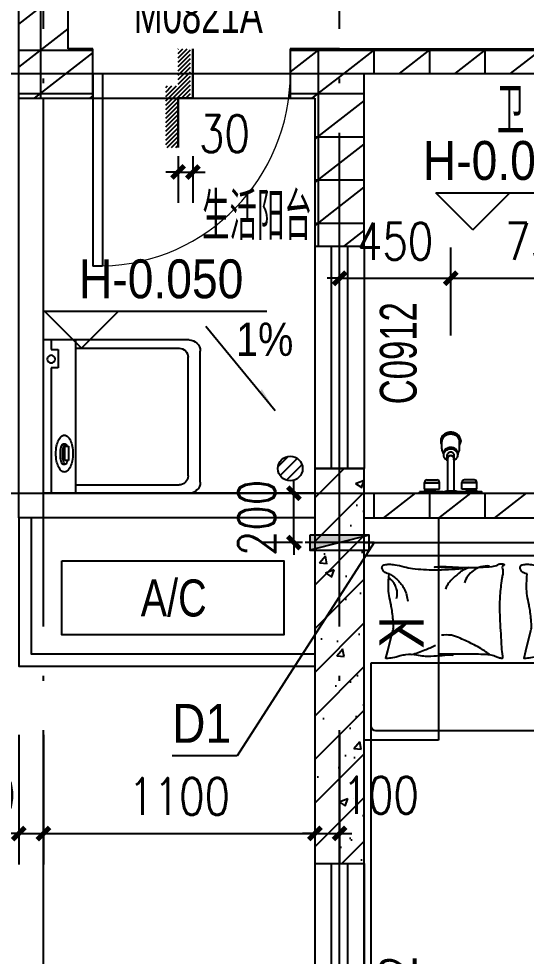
# Model space of a CAD drawing. Extents: x 718358 to 1668613, y -348838 to -159582.
# Drawn here: x 770735 to 772791, y -334069 to -330272 of the extents above; entities that cross this region are included whole.
import ezdxf

# ---------------------------------------------------------------- set-up
doc = ezdxf.new("R2010")
doc.units = 0
doc.header["$LTSCALE"] = 1000
doc.linetypes.add('DOTE', pattern=[2.42, 2, -0.2, 0.02, -0.2])
for name, color, linetype in [('建-厨卫用具', 66, 'Continuous'), ('建-墙体', 2, 'Continuous'), ('建-家具', 251, 'Continuous'), ('建-尺寸', 73, 'Continuous'), ('建-影线', 8, 'Continuous'), ('建-房间名', 7, 'Continuous'), ('建-柱子', 6, 'Continuous'), ('建-标高', 3, 'Continuous'), ('建-空调及空调洞', 70, 'Continuous'), ('建-符号', 3, 'Continuous'), ('建-轴网', 14, 'DOTE'), ('建-门窗', 4, 'Continuous'), ('建-门窗-编号', 7, 'Continuous'), ('建-阳台', 5, 'Continuous'), ('高差符号', 7, 'Continuous')]:
    doc.layers.add(name, color=color, linetype=linetype)
doc.styles.add('_TCH_DIM', font='gt单线西文.shx', dxfattribs={"width": 0.8, "bigfont": 'gt单线中文.shx'})
doc.styles.add('_TCH_WINDOW', font='gt单线西文.shx', dxfattribs={"height": 3.5, "bigfont": 'gt单线中文.shx'})
doc.styles.add('DIM_FONT', font='SIMPLEX.shx', dxfattribs={"width": 0.8, "bigfont": 'GBCBIG.shx'})
doc.dimstyles.new('DIMN50', dxfattribs={"dimscale": 0.5, "dimtxt": 300, "dimasz": 100, "dimexe": 250, "dimexo": 300, "dimgap": 150, "dimtad": 1, "dimdec": 0, "dimzin": 0, "dimdsep": 46, "dimtxsty": 'DIM_FONT', "dimblk": 'ARCHTICK', "dimcen": 0.09, "dimdle": 1, "dimclrt": 7, "dimazin": 2, "dimtfac": 1, "dimtdec": 0, "dimtix": 1, "dimtmove": 2, "dimatfit": 3, "dimldrblk": 'ARCHTICK', "dimfxl": 1, "dimtolj": 1, "dimtzin": 0, "dimarcsym": 0})
pattern_1 = [(0, (0, 0), (0, 175), []), (37.875, (200, 0), (-84.807639, 109.038328), []), (90, (200, 0), (-225, 1e-14), [])]

# ---------------------------------------------------------------- blocks, each defined once
blk = doc.blocks.new('c')
for p, q in [((6778, -68184.5), (7978, -68184.5)), ((6778, -70184.5), (6778, -68184.5)), ((7978, -68184.5), (7978, -70184.5)), ((7978, -68184.5), (8428, -68184.5)), ((8428, -68184.5), (8428, -68634.5)), ((8206.2, -68294.3), (8130.1, -68222.7)), ((8227.3, -68299.4), (8193.2, -68214.7)), ((6778, -68236.9), (7978, -68236.9)), ((8243.4, -68309.8), (8244, -68227.5)), ((8262.2, -68344.5), (8291.9, -68259.4)), ((8190.7, -68295.5), (8065.9, -68263)), ((8165.7, -68308.7), (8025, -68337.7)), ((8146.2, -68334.8), (8035, -68440.6)), ((8253.7, -68386.4), (8328.2, -68312.6)), ((8143.2, -68358.9), (8106.1, -68516.2)), ((8156.2, -68391.8), (8214.9, -68530.8)), ((8223.1, -68410.8), (8338.4, -68401.3)), ((8191.3, -68413.1), (8297.7, -68483.6)), ((8428, -68634.5), (7978, -68634.5)), ((6803.8, -68673), (6803.8, -70172.3)), ((7481.5, -68673), (6803.8, -68673)), ((7481.5, -68673), (7949.6, -69100.4)), ((6823.8, -68945.6), (7543.3, -68945.6)), ((7949.6, -70172.3), (7949.6, -69100.4)), ((7978, -70184.5), (6778, -70184.5)), ((6803.8, -70172.3), (7949.6, -70172.3))]:
    blk.add_line(p, q)
for points in [[(6879, -68311.3, -0.263368), (6851.1, -68292.5, -0.494818), (6860.2, -68273.8, -0.049225), (6877.9, -68272, -0.036831), (6901.5, -68273.8, -0.031893), (6939.5, -68281.9, 0.035782), (6973.4, -68288.9, 0.032941), (7063.1, -68294.8, 0.026564), (7174.3, -68288.9, 0.006025), (7061.8, -68283.5, -0.033397), (7082, -68281.3, -0.03204), (7119.1, -68282, 0.018442), (7183.4, -68285, 0.010837), (7248.2, -68284.3, 0.014624), (7296.1, -68281.3, 0.111249), (7318.7, -68274, -0.153708), (7335.6, -68270, -0.076444), (7343, -68271.7, -0.215512), (7344.9, -68273.8, -0.585858), (7342.3, -68276.8, 0.363489), (7337.4, -68279.4, 0.191716), (7337.4, -68290.9, -0.129675), (7339.3, -68307.6, -0.01735), (7336.3, -68324.4, 0.019326), (7333.7, -68339.5, 0.018818), (7327.1, -68407.8, 0.021828), (7326.2, -68467.1, 0.006204), (7327.5, -68500.9, 0.001963), (7333.7, -68607.8, 0.028341), (7338, -68643.9, -0.117014), (7337.4, -68652.8, -0.36606), (7336, -68653.8, -0.03973), (7322.4, -68651, -0.048309), (7308.7, -68645.5, 0.062981), (7298, -68641.6, 0.04058), (7274.6, -68638.2, 0.014345), (7207.9, -68636, 0.005484), (7082.4, -68636.7, 0.012755), (7136.3, -68639.7, 0.008762), (7093.7, -68642.4, -0.008153), (7048, -68645.3, -0.06251), (6990.9, -68640.9, 0.078669), (6945.3, -68638.9, 0.047825), (6922.9, -68643.6, -0.034494), (6892.1, -68651, -0.023571), (6866.8, -68654, -0.510228), (6865.9, -68652.8), (6873.4, -68622.8), (6894, -68540.3, 0.073041), (6896, -68520.7, 0.023305), (6890.3, -68459.6, 0.018299), (6886.2, -68436.7, -0.01097), (6878.9, -68398.7, -0.042281), (6875.9, -68364.4, -0.027201), (6878.9, -68311)], [(7202.9, -68285.1, 0.027842), (7179.1, -68295.7, 0.048685), (7166.5, -68303.8, 0.023666), (7138.6, -68328.2, 0.031223), (7119.6, -68348.8, 0.046801), (7114.5, -68356.5, 0.023191), (7106.5, -68373.2)], [(7284.9, -68279.4, 0.088153), (7250.3, -68283, 0.088153), (7219.1, -68298.2, 0.077547), (7197.5, -68319.8, 0.077547), (7183.4, -68347)], [(7438.2, -68311.3, -0.263368), (7410.3, -68292.5, -0.494818), (7419.5, -68273.8, -0.049225), (7437.1, -68272, -0.036831), (7460.8, -68273.8, -0.031893), (7498.8, -68281.9, 0.035782), (7532.7, -68288.9, 0.032941), (7622.3, -68294.8, 0.026564), (7733.6, -68288.9, 0.006025), (7621.1, -68283.5, -0.033397), (7641.3, -68281.3, -0.03204), (7678.4, -68282, 0.018442), (7742.7, -68285, 0.010837), (7807.4, -68284.3, 0.014624), (7855.4, -68281.3, 0.111249), (7877.9, -68274, -0.153708), (7894.8, -68270, -0.076444), (7902.2, -68271.7, -0.215512), (7904.2, -68273.8, -0.585858), (7901.5, -68276.8, 0.363489), (7896.7, -68279.4, 0.191716), (7896.6, -68290.9, -0.129675), (7898.5, -68307.6, -0.01735), (7895.5, -68324.4, 0.019326), (7892.9, -68339.5, 0.018818), (7886.3, -68407.8, 0.021828), (7885.4, -68467.1, 0.006204), (7886.8, -68500.9, 0.001963), (7892.9, -68607.8, 0.028341), (7897.2, -68643.9, -0.117014), (7896.7, -68652.8, -0.36606), (7895.2, -68653.8, -0.03973), (7881.6, -68651, -0.048309), (7867.9, -68645.5, 0.062981), (7857.2, -68641.6, 0.04058), (7833.8, -68638.2, 0.014345), (7767.1, -68636, 0.005484), (7641.7, -68636.7, 0.012755), (7695.5, -68639.7, 0.008762), (7653, -68642.4, -0.008153), (7607.2, -68645.3, -0.06251), (7550.1, -68640.9, 0.078669), (7504.5, -68638.9, 0.047825), (7482.2, -68643.6, -0.034494), (7451.4, -68651, -0.023571), (7426.1, -68654, -0.510228), (7425.1, -68652.8), (7432.6, -68622.8), (7453.3, -68540.3, 0.073041), (7455.2, -68520.7, 0.023305), (7449.5, -68459.6, 0.018299), (7445.4, -68436.7, -0.01097), (7438.1, -68398.7, -0.042281), (7435.2, -68364.4, -0.027201), (7438.1, -68311)], [(7762.1, -68285.1, 0.027842), (7738.3, -68295.7, 0.048685), (7725.8, -68303.8, 0.023666), (7697.9, -68328.2, 0.031223), (7678.8, -68348.8, 0.046801), (7673.7, -68356.5, 0.023191), (7665.7, -68373.2)], [(7844.1, -68279.4, 0.088153), (7809.6, -68283, 0.088153), (7778.4, -68298.2, 0.077547), (7756.7, -68319.8, 0.077547), (7742.7, -68347)], [(6877.3, -68327.3, -0.05369), (6891.6, -68340.3, -0.070312), (6899.7, -68352.6, -0.015448), (6903.4, -68361.1, -0.013244), (6907.2, -68371.4, -0.082127), (6910.2, -68389.4, -0.064164), (6907.2, -68412.6)], [(6878.8, -68311.3, -0.077379), (6913.6, -68336.6, -0.077379), (6939.1, -68371.4, -0.047525), (6949, -68396, -0.047525), (6954.1, -68422)], [(7288.6, -68639.7, 0.016108), (7249.7, -68613.5, 0.024599), (7222.9, -68598.4, 0.009477), (7173.8, -68575.1, 0.015937), (7144, -68562.8, 0.072521), (7127.7, -68559.2, 0.033339), (7091.4, -68559)], [(6969.4, -68638.2, 0.009729), (6996.7, -68629.2, 0.009729), (7023.6, -68619.1, 0.007971), (7045.3, -68610, 0.007971), (7066.8, -68600.3)], [(7528.6, -68638.2, 0.009729), (7555.9, -68629.2, 0.009729), (7582.8, -68619.1, 0.007971), (7604.6, -68610, 0.007971), (7626, -68600.3)], [(7481.5, -68673, -0.085272), (7544.8, -68783.2, -0.124044), (7554, -68870.7), (7540.4, -68966.1), (7542.1, -69096.2)], [(7542.1, -69096.2, 0.007867), (7659.7, -69078.5, 0.016641), (7606.5, -69060.4, 0.006616), (7671.5, -69046, -0.023828), (7689.7, -69042.7, -0.080713), (7708.3, -69043.2, -0.009591), (7860.9, -69075.1, -0.013133), (7894.4, -69083.7, -0.007859), (7949.6, -69100.4)]]:
    blk.add_lwpolyline(points, format="xyb")
for centre, radius in [((8180.7, -68374.5), 160), ((8203, -68354.2), 60)]:
    blk.add_circle(centre, radius)
blk.add_arc((6823.8, -68925.6), 20, 179.9999, 269.9999)
blk = doc.blocks.new('空调壁挂机')
at = {"layer": '建-空调及空调洞'}
blk.add_lwpolyline([(900, 300), (900, 0), (0, 0), (0, 300)], close=True, dxfattribs=at)
at = {"layer": '建-空调及空调洞', "style": '_TCH_DIM', "text_generation_flag": 4, "width": 0.8}
blk.add_text('K', height=180, dxfattribs=at).set_placement((398.6, 240.5))
blk = doc.blocks.new('wash04')
at = {"layer": '建-厨卫用具'}
for p, q in [((-5.5, 113.5), (-5.5, 28.3)), ((0, 115.5), (-4.6, 114.6)), ((0, 115.5), (0, 33)), ((-49.2, 86.4), (-49.2, 51.2)), ((-15.1, 96.2), (-39.3, 96.2)), ((-15.1, 96.2), (-15.1, 41.3)), ((-12.1, 93.5), (-15.1, 93.5)), ((-11.7, 94.4), (-7.5, 97.9)), ((-194.5, 36.9), (-190.5, 36.9)), ((-15.1, 41.3), (-39.3, 41.3)), ((-12.1, 60.5), (-15.1, 60.5)), ((-11.7, 59.6), (-7.5, 56.1)), ((-163, 33), (-190, 33)), ((-146.8, 26.4), (-140.8, 26.4)), ((-128.1, 12.7), (-140.8, 12.7)), ((-128.1, 11.3), (-8.8, 11.3)), ((-4.4, 33), (-8.8, 14.3)), ((-8.8, -14.3), (-8.8, 14.3)), ((-4.4, 33), (0, 33)), ((-4.4, -33), (-4.4, 33)), ((0, -33), (0, 33)), ((-163, -33), (-190, -33)), ((-146.8, -26.4), (-140.8, -26.4)), ((-128.1, -12.6), (-140.8, -12.6)), ((-128.1, -11.3), (-8.8, -11.3)), ((-4.4, -33), (-8.8, -14.3)), ((-5.5, -28.3), (-5.5, -113.5)), ((-4.4, -33), (0, -33)), ((0, -33), (0, -115.5)), ((-194.5, -36.8), (-190.5, -36.8)), ((-49.2, -86.3), (-49.2, -51.1)), ((-15.1, -41.2), (-39.3, -41.2)), ((-15.1, -96.2), (-15.1, -41.2)), ((-12.1, -60.5), (-15.1, -60.5)), ((-11.7, -59.6), (-7.5, -56.1)), ((-15.1, -96.2), (-39.3, -96.2)), ((-12.1, -93.5), (-15.1, -93.5)), ((-11.7, -94.4), (-7.5, -97.9)), ((0, -115.5), (-4.6, -114.5))]:
    blk.add_line(p, q, dxfattribs=at)
at = {"layer": '建-厨卫用具', "color": 8}
for p, q in [((-39.3, 96.2), (-39.3, 41.3)), ((-38.8, 96.2), (-38.8, 41.3)), ((-37.7, 96.2), (-37.7, 41.3)), ((-12.1, 93.5), (-12.1, 60.5)), ((-39.3, -96.2), (-39.3, -41.2)), ((-38.8, -96.2), (-38.8, -41.2)), ((-37.7, -96.2), (-37.7, -41.2)), ((-12.1, -93.5), (-12.1, -60.5))]:
    blk.add_line(p, q, dxfattribs=at)
at = {"layer": '建-厨卫用具'}
for centre, radius, start, end in [((-4.4, 113.5), 1.1, 101.3099, 180), ((-39.3, 86.4), 9.9, 90, 180), ((-11, 93.5), 1.1, 129.8056, 180), ((-11, 102.1), 5.5, 309.8056, 0), ((-194.5, 13.3), 23.5, 90, 117.509), ((-190.5, 13.3), 23.5, 90, 117.509), ((-190.5, 13.3), 23.5, 62.491, 90), ((-39.3, 51.2), 9.9, 180, 270), ((-11, 60.5), 1.1, 180, 230.1944), ((-11, 51.9), 5.5, 0, 50.1944), ((-184.4, 0), 40.2, 161.2577, 180), ((-184.4, 0), 40.2, 180, 198.7423), ((-190.8, 2.2), 33.4, 149.8929, 161.2577), ((-185.9, 2.7), 37.5, 141.5015, 161.7649), ((-173.6, 0), 46.2, 161.7649, 180), ((-173.6, 0), 46.2, 180, 198.2351), ((-181.9, 2.7), 37.5, 141.5015, 161.7649), ((-176.8, 0), 40.2, 161.2577, 180), ((-176.8, 0), 40.2, 180, 198.7423), ((-191.2, 6.9), 30.8, 117.509, 141.5015), ((-183.3, 2.2), 33.4, 140.6773, 161.2577), ((-187.1, 6.9), 30.8, 117.509, 141.5015), ((-187.4, 5.5), 28.1, 116.824, 140.6773), ((-190, 10.7), 22.3, 90, 116.824), ((-193.8, 6.9), 30.8, 58.0154, 62.491), ((-136.6, 0), 32.1, 161.2577, 180), ((-141.7, 1.7), 26.7, 140.6773, 161.2577), ((-163, 10.7), 22.3, 63.176, 90), ((-145, 4.4), 22.5, 116.824, 140.6773), ((-130.2, 0), 32.1, 161.2577, 180), ((-130.2, 0), 32.1, 180, 198.7423), ((-135.4, 1.7), 26.7, 140.6773, 161.2577), ((-138.7, 4.4), 22.5, 116.824, 140.6773), ((-147.1, 8.6), 17.8, 90, 116.824), ((-165.6, 5.5), 28.1, 47.966, 63.176), ((-135.7, 0), 15.4, 161.2577, 180), ((-135.7, 0), 15.4, 180, 198.7423), ((-138.2, 0.8), 12.8, 140.6773, 161.2577), ((-140.8, 8.6), 17.8, 90, 116.824), ((-139.8, 2.1), 10.8, 116.824, 140.6773), ((-147.1, 8.6), 17.8, 89.0775, 90), ((-140.8, 4.1), 8.55, 90, 116.824), ((-140.8, 8.6), 17.8, 63.176, 90), ((-123.1, 0), 15.4, 161.2577, 180), ((-125.6, 0.8), 12.8, 140.6773, 161.2577), ((-123.6, 0), 13.7, 161.2577, 180), ((-123.6, 0), 13.7, 180, 198.7423), ((-125.8, 0.7), 11.4, 140.6773, 161.2577), ((-127.1, 2.1), 10.8, 116.824, 140.6773), ((-127.2, 1.9), 9.6, 116.824, 140.6773), ((-142.8, 4.4), 22.5, 39.3227, 63.176), ((-128.1, 4.1), 8.55, 90, 116.824), ((-128.1, 3.7), 7.62, 90, 116.824), ((-128.1, 4.1), 8.55, 63.176, 90), ((-146.1, 1.7), 26.7, 20.9061, 39.3227), ((-129.1, 2.1), 10.8, 58.2231, 63.176), ((-190.8, -2.2), 33.4, 198.7423, 210.1071), ((-185.9, -2.7), 37.5, 198.2351, 218.4985), ((-181.9, -2.7), 37.5, 198.2351, 218.4985), ((-191.2, -6.9), 30.8, 218.4985, 242.491), ((-183.3, -2.2), 33.4, 198.7423, 219.3227), ((-210.5, -29.4), 1.7, 32.24, 179.2343), ((-187.1, -6.9), 30.8, 218.4985, 242.491), ((-187.4, -5.5), 28.1, 219.3227, 243.176), ((-194.5, -13.3), 23.5, 242.491, 270), ((-190.5, -13.3), 23.5, 242.491, 270), ((-190, -10.7), 22.3, 243.176, 270), ((-190.5, -13.3), 23.5, 270, 297.509), ((-193.8, -6.9), 30.8, 297.509, 301.9846), ((-136.6, 0), 32.1, 180, 198.7423), ((-141.7, -1.7), 26.7, 198.7423, 219.3227), ((-163, -10.7), 22.3, 270, 296.824), ((-145, -4.4), 22.5, 219.3227, 243.176), ((-135.4, -1.7), 26.7, 198.7423, 219.3227), ((-138.7, -4.4), 22.5, 219.3227, 243.176), ((-147.1, -8.6), 17.8, 243.176, 270), ((-165.6, -5.5), 28.1, 296.824, 312.034), ((-138.2, -0.8), 12.8, 198.7423, 219.3227), ((-140.8, -8.6), 17.8, 243.176, 270), ((-139.8, -2.1), 10.8, 219.3227, 243.176), ((-147.1, -8.6), 17.8, 270, 270.9225), ((-140.8, -4.1), 8.55, 243.176, 270), ((-140.8, -8.6), 17.8, 270, 296.824), ((-123.1, 0), 15.4, 180, 198.7423), ((-125.6, -0.8), 12.8, 198.7423, 219.3227), ((-125.8, -0.7), 11.4, 198.7423, 219.3227), ((-127.1, -2.1), 10.8, 219.3227, 243.176), ((-127.2, -1.9), 9.6, 219.3227, 243.176), ((-142.8, -4.4), 22.5, 296.824, 320.6773), ((-128.1, -4.1), 8.55, 243.176, 270), ((-128.1, -3.7), 7.62, 243.176, 270), ((-128.1, -4.1), 8.55, 270, 296.824), ((-146.1, -1.7), 26.7, 320.6773, 339.0939), ((-129.1, -2.1), 10.8, 296.824, 301.7769), ((-39.3, -51.1), 9.9, 90, 180), ((-11, -60.5), 1.1, 129.8056, 180), ((-11, -51.9), 5.5, 309.8056, 0), ((-39.3, -86.3), 9.9, 180, 270), ((-11, -93.5), 1.1, 180, 230.1944), ((-11, -102.1), 5.5, 0, 50.1944), ((-4.4, -113.5), 1.1, 180, 258.6901)]:
    blk.add_arc(centre, radius, start, end, dxfattribs=at)
at = {"layer": '建-厨卫用具', "color": 8}
for centre, radius, start, end in [((-177.6, 0), 46.2, 161.7649, 180), ((-177.6, 0), 46.2, 180, 198.2351), ((-221.5, 4.2), 2.39, 29.8338, 144.7935), ((-219.9, 14.7), 2.59, 217.5611, 319.1131), ((-215.8, 21.9), 1.91, 4.7667, 145.8586), ((-210.5, 29.4), 1.7, 180.7657, 327.76), ((-203.7, 27.2), 6.9, 74.9906, 120.7656), ((-221.5, -4.2), 2.39, 215.2065, 330.1662), ((-219.9, -14.7), 2.59, 40.8869, 142.4389), ((-215.8, -21.9), 1.91, 214.1414, 355.2333), ((-203.7, -27.2), 6.9, 239.2344, 285.0094)]:
    blk.add_arc(centre, radius, start, end, dxfattribs=at)
blk = doc.blocks.new('xyjjj')
at = {"layer": '建-厨卫用具'}
for p, q in [((0, -310.5), (0, 310.5)), ((590.3, 310.5), (0, 310.5)), ((32.3, 272.2), (32.3, 310.5)), ((130.2, 310.5), (130.2, -310.5)), ((31.5, 272.2), (59.1, 272.2)), ((59.1, 272.2), (59.1, 197.4)), ((129.8, 276.5), (549.9, 276.5)), ((585.9, -240.5), (585.9, 240.5)), ((635.3, -265.5), (635.3, 265.5)), ((59.1, 197.4), (31.5, 197.4)), ((32.3, -310.5), (32.3, 197.4)), ((78.2, -110.7), (88.7, -110.8)), ((86.7, -120.1), (101.7, -120.1)), ((86.7, -178.3), (86.7, -120.1)), ((101.7, -120.1), (101.7, -178.3)), ((101.7, -178.3), (86.7, -178.3)), ((79.2, -193.3), (88.7, -193.3)), ((129.8, -276.5), (549.9, -276.5)), ((0, -310.5), (590.3, -310.5))]:
    blk.add_line(p, q, dxfattribs=at)
at = {"layer": '建-厨卫用具', "extrusion": (0, 0, -1)}
for centre, major_axis, start_param, end_param in [((590.3, 265.5), (-45, 0.3), 1.564068, 3.134865), ((549.9, 240.5), (36, 0.3), -1.563384, 0.007413), ((31.5, 232.8), (11.1, 11.1), 3.141593, 9.424778), ((85, -92.1), (12.1, 12.1), -1.517736, -0.785398), ((85, -92.1), (-12.1, 12.1), 0.785398, 1.517736), ((149.3, -137.7), (-69, 69), 5.68634, 5.929486), ((109.6, -119.4), (38.1, 38.1), 4.35869, 4.765449), ((107.7, -132.2), (26.3, 26.3), 4.17942, 4.483935), ((79.2, -114.4), (2.57, 2.57), 4.483935, 5.497787), ((79.2, -114.4), (-2.57, 2.57), 0.785398, 1.098605), ((117.2, -132.2), (26.3, 26.3), 4.17942, 4.483935), ((88.7, -114.4), (2.57, 2.57), 4.483935, 5.497787), ((88.7, -114.4), (-2.57, 2.57), 0.785398, 1.79925), ((60.2, -132.2), (26.3, 26.3), 0.228454, 0.45526), ((60.4, -119.4), (-38.1, 38.1), 1.517736, 1.924496), ((20.7, -137.7), (-69, 69), 1.924496, 2.167642), ((212.5, -149.8), (-114.6, 114.6), 5.497787, 5.68634), ((212.5, -149.8), (114.6, 114.6), 3.738438, 3.926991), ((228.3, -152.1), (112.9, 112.9), 3.926991, 4.033426), ((154, -144.1), (60.1, 60.1), 4.033426, 4.17942), ((237.8, -152.1), (112.9, 112.9), 3.926991, 4.033426), ((163.4, -144.1), (-60.1, 60.1), 5.604222, 5.750216), ((-42.6, -149.8), (114.6, 114.6), 0.596845, 0.785398), ((-42.6, -149.8), (114.6, 114.6), 0.785398, 0.973951), ((149.3, -161.9), (-69, 69), 5.066088, 5.309234), ((228.3, -152.1), (112.9, 112.9), 3.820556, 3.926991), ((154, -160), (-60.1, 60.1), 5.245358, 5.391352), ((107.7, -171.9), (-26.3, 26.3), 4.940843, 5.245358), ((237.8, -152.1), (112.9, 112.9), 3.820556, 3.926991), ((163.4, -160), (60.1, 60.1), 3.674562, 3.820556), ((117.2, -171.9), (-26.3, 26.3), 4.940843, 5.245358), ((60.2, -171.9), (26.3, 26.3), 1.037827, 1.342343), ((13.9, -160), (60.1, 60.1), 1.002885, 1.037827), ((20.7, -161.9), (69, 69), 0.973951, 1.217097), ((109.6, -180.2), (38.1, 38.1), 3.088533, 3.495292), ((85, -207.5), (-12.1, 12.1), 3.926991, 4.659329), ((79.2, -189.7), (-2.57, 2.57), 3.926991, 4.940843), ((85, -207.5), (12.1, 12.1), 1.623856, 2.356194), ((88.7, -189.7), (-2.57, 2.57), 3.926991, 4.940843), ((88.7, -189.7), (2.57, 2.57), 1.342343, 2.356194), ((60.4, -180.2), (-38.1, 38.1), 2.787893, 3.194653), ((549.9, -240.5), (36, 0.4), 0.010262, 1.581059), ((590.3, -265.5), (45, 0.3), 0.006728, 1.577524)]:
    blk.add_ellipse(centre, major_axis=major_axis, ratio=1, start_param=start_param, end_param=end_param, dxfattribs=at)
blk = doc.blocks.new('空调穿墙管')
at = {"layer": '建-空调及空调洞'}
h = blk.add_hatch(color=256, dxfattribs=at)
h.paths.add_polyline_path([(30, 120), (0, 120), (0, 0), (60, 0)])
h.paths.add_polyline_path([(0, 240), (0, 120), (30, 120)])
for p, q in [((0, 240), (60, 0)), ((30, 260), (30, -20))]:
    blk.add_line(p, q, dxfattribs=at)
blk.add_lwpolyline([(0, 0), (60, 0), (60, 240), (0, 240)], close=True, dxfattribs=at)
blk = doc.blocks.new('A$C28466982')
at = {"layer": '建-厨卫用具'}
h = blk.add_hatch(dxfattribs=at)
h.set_pattern_fill('ANSI31', color=256, scale=20, style=0)
h.set_pattern_definition([(45, (-61544.167, -20665.726), (-22.45064, 22.45064), [])])
edge = h.paths.add_edge_path()
edge.add_arc((50, 50), 50, 0, 360)
blk.add_circle((50, 50), 50, dxfattribs=at)
blk = doc.blocks.new('空调室外机')
at = {"layer": '建-空调及空调洞'}
blk.add_lwpolyline([(-150, 300), (750, 300), (750, 0), (-150, 0)], close=True, dxfattribs=at)
at = {"layer": '建-空调及空调洞', "style": '_TCH_DIM', "width": 0.8}
blk.add_text('A/C', height=150, dxfattribs=at).set_placement((169.7, 74.8))
blk = doc.blocks.new('$TCHSYS$DOOR2D')
for p, q in [((0.45, 0.975), (0.5, 0.975)), ((0.45, 0), (0.45, 0.975)), ((0.5, 0), (0.5, 0.975)), ((0.5, 0), (0.45, 0))]:
    blk.add_line(p, q)
at = {"lineweight": 13}
blk.add_arc((0.475, 0), 0.975, 91.4693, 180, dxfattribs=at)
blk = doc.blocks.new('$TCHSYS$WIN2D')
for p, q in [((-0.5, 0.5), (0.5, 0.5)), ((-0.5, 0.5), (-0.5, -0.5)), ((0.5, 0.5), (0.5, -0.5)), ((0.5, 0.1667), (-0.5, 0.1667)), ((0.5, -0.1667), (-0.5, -0.1667)), ((-0.5, -0.5), (0.5, -0.5))]:
    blk.add_line(p, q)
blk = doc.blocks.new('_ArchTick')
at = {"color": 0, "linetype": 'ByBlock', "const_width": 0.4}
blk.add_lwpolyline([(-0.5, -0.5), (0.5, 0.5)], dxfattribs=at)
blk = doc.blocks.new('*D335')
at = {"layer": 'Defpoints', "color": 0, "transparency": 16777216}
for p in [(771380.9, -330678.9), (771440.9, -330678.9), (771440.9, -330893)]:
    blk.add_point(p, dxfattribs=at)
at = {"layer": '建-尺寸', "color": 0, "lineweight": -2, "transparency": 16777216}
for p, q in [((771380.9, -330828.9), (771380.9, -331018)), ((771440.9, -330828.9), (771440.9, -331018)), ((771380.9, -330893), (771330.9, -330893)), ((771380.9, -330893), (771440.9, -330893)), ((771440.9, -330893), (771490.9, -330893))]:
    blk.add_line(p, q, dxfattribs=at)
at = {"layer": '建-尺寸', "color": 0, "lineweight": -2, "transparency": 16777216, "xscale": 50, "yscale": 50, "zscale": 50}
blk.add_blockref('_ArchTick', (771380.9, -330893), dxfattribs=at)
at = {"layer": '建-尺寸', "color": 0, "lineweight": -2, "transparency": 16777216, "xscale": 50, "yscale": 50, "zscale": 50, "rotation": 180}
blk.add_blockref('_ArchTick', (771440.9, -330893), dxfattribs=at)
at = {"layer": '建-尺寸', "color": 7, "transparency": 16777216, "insert": (771568.6, -330738), "char_height": 150, "attachment_point": 5, "style": 'DIM_FONT'}
blk.add_mtext('\\A1;30', dxfattribs=at)
blk = doc.blocks.new('*D361')
at = {"layer": 'Defpoints', "color": 0, "transparency": 16777216}
for p in [(771849.7, -332193.8), (772035.2, -332193.8), (772035.2, -332393.8)]:
    blk.add_point(p, dxfattribs=at)
at = {"layer": '建-尺寸', "color": 0, "lineweight": -2, "transparency": 16777216}
for p, q in [((771849.7, -332193.8), (771849.7, -332143.8)), ((771885.2, -332193.8), (771724.7, -332193.8)), ((771849.7, -332393.8), (771849.7, -332193.8)), ((771885.2, -332393.8), (771724.7, -332393.8)), ((771849.7, -332393.8), (771849.7, -332443.8))]:
    blk.add_line(p, q, dxfattribs=at)
at = {"layer": '建-尺寸', "color": 0, "lineweight": -2, "transparency": 16777216, "xscale": 50, "yscale": 50, "zscale": 50}
for p, rotation in [((771849.7, -332193.8), 270), ((771849.7, -332393.8), 90)]:
    blk.add_blockref('_ArchTick', p, dxfattribs=dict(at, rotation=rotation))
at = {"layer": '建-尺寸', "color": 7, "transparency": 16777216, "insert": (771699.7, -332293.8), "char_height": 150, "attachment_point": 5, "rotation": 90, "style": 'DIM_FONT'}
blk.add_mtext('\\A1;200', dxfattribs=at)
blk = doc.blocks.new('*D362')
at = {"layer": 'Defpoints', "color": 0, "transparency": 16777216}
for p in [(772485.2, -331323.3), (772035.2, -331705.2), (772485.2, -331705.2)]:
    blk.add_point(p, dxfattribs=at)
at = {"layer": '建-尺寸', "color": 0, "lineweight": -2, "transparency": 16777216}
for p, q in [((772035.2, -331555.2), (772035.2, -331198.3)), ((772485.2, -331555.2), (772485.2, -331198.3)), ((772035.2, -331323.3), (771985.2, -331323.3)), ((772035.2, -331323.3), (772485.2, -331323.3)), ((772485.2, -331323.3), (772535.2, -331323.3))]:
    blk.add_line(p, q, dxfattribs=at)
at = {"layer": '建-尺寸', "color": 0, "lineweight": -2, "transparency": 16777216, "xscale": 50, "yscale": 50, "zscale": 50}
blk.add_blockref('_ArchTick', (772035.2, -331323.3), dxfattribs=at)
at = {"layer": '建-尺寸', "color": 0, "lineweight": -2, "transparency": 16777216, "xscale": 50, "yscale": 50, "zscale": 50, "rotation": 180}
blk.add_blockref('_ArchTick', (772485.2, -331323.3), dxfattribs=at)
at = {"layer": '建-尺寸', "color": 7, "transparency": 16777216, "insert": (772260.2, -331173.3), "char_height": 150, "attachment_point": 5, "style": 'DIM_FONT'}
blk.add_mtext('\\A1;450', dxfattribs=at)
blk = doc.blocks.new('*D363')
at = {"layer": 'Defpoints', "color": 0, "transparency": 16777216}
for p in [(773235.2, -331323.3), (772485.2, -331705.2), (773235.2, -331705.2)]:
    blk.add_point(p, dxfattribs=at)
at = {"layer": '建-尺寸', "color": 0, "lineweight": -2, "transparency": 16777216}
for p, q in [((772485.2, -331555.2), (772485.2, -331198.3)), ((773235.2, -331555.2), (773235.2, -331198.3)), ((772484.7, -331323.3), (773235.7, -331323.3))]:
    blk.add_line(p, q, dxfattribs=at)
at = {"layer": '建-尺寸', "color": 0, "lineweight": -2, "transparency": 16777216, "xscale": 50, "yscale": 50, "zscale": 50, "rotation": 180}
blk.add_blockref('_ArchTick', (772485.2, -331323.3), dxfattribs=at)
at = {"layer": '建-尺寸', "color": 0, "lineweight": -2, "transparency": 16777216, "xscale": 50, "yscale": 50, "zscale": 50}
blk.add_blockref('_ArchTick', (773235.2, -331323.3), dxfattribs=at)
at = {"layer": '建-尺寸', "color": 7, "transparency": 16777216, "insert": (772860.2, -331173.3), "char_height": 150, "attachment_point": 5, "style": 'DIM_FONT'}
blk.add_mtext('\\A1;750', dxfattribs=at)
blk = doc.blocks.new('*D1689')
at = {"layer": 'Defpoints', "color": 0, "transparency": 16777216}
for p in [(770137.5, -332293.8), (770735.2, -332293.8), (770735.2, -332893.8)]:
    blk.add_point(p, dxfattribs=at)
at = {"layer": '建-尺寸', "color": 0, "lineweight": -2, "transparency": 16777216}
for p, q in [((770585.2, -332293.8), (770012.5, -332293.8)), ((770137.5, -332894.3), (770137.5, -332293.3)), ((770585.2, -332893.8), (770012.5, -332893.8))]:
    blk.add_line(p, q, dxfattribs=at)
at = {"layer": '建-尺寸', "color": 0, "lineweight": -2, "transparency": 16777216, "xscale": 50, "yscale": 50, "zscale": 50}
for p, rotation in [((770137.5, -332293.8), 90), ((770137.5, -332893.8), 270)]:
    blk.add_blockref('_ArchTick', p, dxfattribs=dict(at, rotation=rotation))
at = {"layer": '建-尺寸', "color": 7, "transparency": 16777216, "insert": (769987.5, -332593.8), "char_height": 150, "attachment_point": 5, "rotation": 90, "style": 'DIM_FONT'}
blk.add_mtext('\\A1;600', dxfattribs=at)
blk = doc.blocks.new('*D1690')
at = {"layer": 'Defpoints', "color": 0, "transparency": 16777216}
for p in [(770137.5, -332193.8), (770735.2, -332193.8), (770735.2, -332293.8)]:
    blk.add_point(p, dxfattribs=at)
at = {"layer": '建-尺寸', "color": 0, "lineweight": -2, "transparency": 16777216}
for p, q in [((770137.5, -332193.8), (770137.5, -332143.8)), ((770585.2, -332193.8), (770012.5, -332193.8)), ((770137.5, -332293.8), (770137.5, -332193.8)), ((770585.2, -332293.8), (770012.5, -332293.8)), ((770137.5, -332293.8), (770137.5, -332343.8))]:
    blk.add_line(p, q, dxfattribs=at)
at = {"layer": '建-尺寸', "color": 0, "lineweight": -2, "transparency": 16777216, "xscale": 50, "yscale": 50, "zscale": 50}
for p, rotation in [((770137.5, -332193.8), 270), ((770137.5, -332293.8), 90)]:
    blk.add_blockref('_ArchTick', p, dxfattribs=dict(at, rotation=rotation))
at = {"layer": '建-尺寸', "color": 7, "transparency": 16777216, "insert": (769880, -332243.8), "char_height": 150, "attachment_point": 5, "rotation": 90, "style": 'DIM_FONT'}
blk.add_mtext('\\A1;100', dxfattribs=at)
blk = doc.blocks.new('*D1691')
at = {"layer": 'Defpoints', "color": 0, "transparency": 16777216}
for p in [(770137.5, -330493.8), (770735.2, -330493.8), (770735.2, -332193.8)]:
    blk.add_point(p, dxfattribs=at)
at = {"layer": '建-尺寸', "color": 0, "lineweight": -2, "transparency": 16777216}
for p, q in [((770585.2, -330493.8), (770012.5, -330493.8)), ((770137.5, -332194.3), (770137.5, -330493.3)), ((770585.2, -332193.8), (770012.5, -332193.8))]:
    blk.add_line(p, q, dxfattribs=at)
at = {"layer": '建-尺寸', "color": 0, "lineweight": -2, "transparency": 16777216, "xscale": 50, "yscale": 50, "zscale": 50}
for p, rotation in [((770137.5, -330493.8), 90), ((770137.5, -332193.8), 270)]:
    blk.add_blockref('_ArchTick', p, dxfattribs=dict(at, rotation=rotation))
at = {"layer": '建-尺寸', "color": 7, "transparency": 16777216, "insert": (769987.5, -331343.8), "char_height": 150, "attachment_point": 5, "rotation": 90, "style": 'DIM_FONT'}
blk.add_mtext('\\A1;1700', dxfattribs=at)
blk = doc.blocks.new('*D1697')
at = {"layer": 'Defpoints', "color": 0, "transparency": 16777216}
for p in [(770735.2, -333022.3), (770835.2, -333022.3), (770835.2, -333571.6)]:
    blk.add_point(p, dxfattribs=at)
at = {"layer": '建-尺寸', "color": 0, "lineweight": -2, "transparency": 16777216}
for p, q in [((770735.2, -333172.3), (770735.2, -333696.6)), ((770835.2, -333172.3), (770835.2, -333696.6)), ((770735.2, -333571.6), (770685.2, -333571.6)), ((770735.2, -333571.6), (770835.2, -333571.6)), ((770835.2, -333571.6), (770885.2, -333571.6))]:
    blk.add_line(p, q, dxfattribs=at)
at = {"layer": '建-尺寸', "color": 0, "lineweight": -2, "transparency": 16777216, "xscale": 50, "yscale": 50, "zscale": 50}
blk.add_blockref('_ArchTick', (770735.2, -333571.6), dxfattribs=at)
at = {"layer": '建-尺寸', "color": 0, "lineweight": -2, "transparency": 16777216, "xscale": 50, "yscale": 50, "zscale": 50, "rotation": 180}
blk.add_blockref('_ArchTick', (770835.2, -333571.6), dxfattribs=at)
at = {"layer": '建-尺寸', "color": 7, "transparency": 16777216, "insert": (770568.6, -333416.6), "char_height": 150, "attachment_point": 5, "style": 'DIM_FONT'}
blk.add_mtext('\\A1;100', dxfattribs=at)
blk = doc.blocks.new('*D1698')
at = {"layer": 'Defpoints', "color": 0, "transparency": 16777216}
for p in [(770835.2, -333022.3), (771935.2, -333022.3), (771935.2, -333571.6)]:
    blk.add_point(p, dxfattribs=at)
at = {"layer": '建-尺寸', "color": 0, "lineweight": -2, "transparency": 16777216}
for p, q in [((770835.2, -333172.3), (770835.2, -333696.6)), ((771935.2, -333172.3), (771935.2, -333696.6)), ((770834.7, -333571.6), (771935.7, -333571.6))]:
    blk.add_line(p, q, dxfattribs=at)
at = {"layer": '建-尺寸', "color": 0, "lineweight": -2, "transparency": 16777216, "xscale": 50, "yscale": 50, "zscale": 50, "rotation": 180}
blk.add_blockref('_ArchTick', (770835.2, -333571.6), dxfattribs=at)
at = {"layer": '建-尺寸', "color": 0, "lineweight": -2, "transparency": 16777216, "xscale": 50, "yscale": 50, "zscale": 50}
blk.add_blockref('_ArchTick', (771935.2, -333571.6), dxfattribs=at)
at = {"layer": '建-尺寸', "color": 7, "transparency": 16777216, "insert": (771385.2, -333421.6), "char_height": 150, "attachment_point": 5, "style": 'DIM_FONT'}
blk.add_mtext('\\A1;1100', dxfattribs=at)
blk = doc.blocks.new('*D1699')
at = {"layer": 'Defpoints', "color": 0, "transparency": 16777216}
for p in [(771935.2, -333022.3), (772035.2, -333022.3), (772035.2, -333571.6)]:
    blk.add_point(p, dxfattribs=at)
at = {"layer": '建-尺寸', "color": 0, "lineweight": -2, "transparency": 16777216}
for p, q in [((771935.2, -333172.3), (771935.2, -333696.6)), ((772035.2, -333172.3), (772035.2, -333696.6)), ((771935.2, -333571.6), (771885.2, -333571.6)), ((771935.2, -333571.6), (772035.2, -333571.6)), ((772035.2, -333571.6), (772085.2, -333571.6))]:
    blk.add_line(p, q, dxfattribs=at)
at = {"layer": '建-尺寸', "color": 0, "lineweight": -2, "transparency": 16777216, "xscale": 50, "yscale": 50, "zscale": 50}
blk.add_blockref('_ArchTick', (771935.2, -333571.6), dxfattribs=at)
at = {"layer": '建-尺寸', "color": 0, "lineweight": -2, "transparency": 16777216, "xscale": 50, "yscale": 50, "zscale": 50, "rotation": 180}
blk.add_blockref('_ArchTick', (772035.2, -333571.6), dxfattribs=at)
at = {"layer": '建-尺寸', "color": 7, "transparency": 16777216, "insert": (772201.8, -333416.6), "char_height": 150, "attachment_point": 5, "style": 'DIM_FONT'}
blk.add_mtext('\\A1;100', dxfattribs=at)

msp = doc.modelspace()

# ---------------------------------------------------------------- hatches: boundary and pattern name
at = {"layer": '建-影线'}
h = msp.add_hatch(dxfattribs=at)
h.set_pattern_fill('空心砖', color=256, scale=50, style=0)
h.set_pattern_definition(pattern_1)
h.paths.add_polyline_path([(770935.2, -328943.8), (770735.2, -328943.8), (770735.2, -330593.8), (770935.2, -330393.8)])
h = msp.add_hatch(dxfattribs=at)
h.set_pattern_fill('空心砖', color=256, scale=50, style=0)
h.set_pattern_definition(pattern_1)
h.paths.add_polyline_path([(770735.2, -330593.8), (771035.2, -330593.8), (771035.2, -330393.8), (770935.2, -330393.8)])
h = msp.add_hatch(dxfattribs=at)
h.set_pattern_fill('空心砖', color=256, scale=50, style=0)
h.set_pattern_definition(pattern_1)
h.paths.add_polyline_path([(772035.2, -330393.8), (771835.2, -330393.8), (771835.2, -330593.8), (771935.2, -330593.8), (772035.2, -330493.8)])
h = msp.add_hatch(dxfattribs=at)
h.set_pattern_fill('空心砖', color=256, scale=50, style=0)
h.set_pattern_definition(pattern_1)
h.paths.add_polyline_path([(772035.2, -330493.8), (773535.2, -330493.8), (773568.5, -330427.1), (773535.2, -330393.8), (772035.2, -330393.8)])
h = msp.add_hatch(dxfattribs=at)
h.set_pattern_fill('空心砖', color=256, scale=50, style=0)
h.set_pattern_definition(pattern_1)
h.paths.add_polyline_path([(771935.2, -330593.8), (771935.2, -331193.8), (772135.2, -331193.8), (772135.2, -330493.8), (772035.2, -330493.8)])
h = msp.add_hatch(dxfattribs=at)
h.set_pattern_fill('钢筋混凝土', color=256, scale=50, style=0)
h.set_pattern_definition([(45, (0, 0), (-88.388348, 88.388348), []), (50, (0, 0), (358.63009, -31.37607), [37.5, -412.5]), (355, (0, 0), (-69.37567, 376.09607), [30, -330]), (100.4514, (29.9, -2.6), (289.25469, 344.71977), [31.8701, -350.57106]), (46.1842, (0, 100), (533.62052, -82.7595), [56.25, -618.75]), (96.6356, (44.47, 93.1), (467.33135, 487.05894), [47.80514, -525.8565]), (351.1842, (0, 100), (467.33097, 487.0593), [45, -495]), (21, (50, 75), (298.45353, -201.30945), [37.5, -412.5]), (326, (50, 75), (121.65767, 362.57502), [30, -330]), (71.4514, (74.87, 58.22), (420.11131, 161.26525), [31.8701, -350.57106]), (37.5, (0, 0), (6.079928, 166.446927), [0, -326, 0, -335, 0, -331.25]), (7.5, (0, 0), (131.53477, 197.205856), [0, -191, 0, -318.5, 0, -126.25]), (327.5, (-111.5, 0), (266.911218, -11.277436), [0, -125, 0, -390, 0, -517.5]), (317.5, (-161.5, 0), (291.593085, 50.05249), [0, -162.5, 0, -259, 0, -367.5])])
h.paths.add_polyline_path([(771935.2, -332093.8), (771935.2, -333693.8), (772135.2, -333693.8), (772135.2, -332093.8)])
h = msp.add_hatch(dxfattribs=at)
h.set_pattern_fill('空心砖', color=256, scale=50, style=0)
h.set_pattern_definition(pattern_1)
h.paths.add_polyline_path([(772135.2, -332193.8), (772135.2, -332293.8), (774435.2, -332293.8), (774468.5, -332260.5), (774435.2, -332193.8)])
at = {"layer": '建-符号'}
msp.add_hatch(color=256, dxfattribs=at).paths.add_polyline_path([(771773.7, -331859), (771710.1, -331781.8), (771720.4, -331773.3)])
at = {"layer": '高差符号'}
h = msp.add_hatch(dxfattribs=at)
h.set_pattern_fill('ANSI31', color=256, scale=100, angle=270, style=0)
h.set_pattern_definition([(45, (1514470.982, -108973.16), (8.83883476, -8.83883476), [])])
h.paths.add_polyline_path([(771380.9, -330543.8), (771380.9, -330393.8), (771430.9, -330393.8), (771430.9, -330593.8), (771380.9, -330593.8), (771380.9, -330793.8), (771330.9, -330793.8), (771330.9, -330543.8)])

# ---------------------------------------------------------------- linework, layer by layer
at = {"layer": '建-墙体'}
for p, q in [((770735.2, -330593.8), (770735.2, -328943.8)), ((770935.2, -330393.8), (770935.2, -328943.8)), ((771035.2, -330393.8), (770935.2, -330393.8)), ((771035.2, -330593.8), (771035.2, -330393.8)), ((772035.2, -330393.8), (771835.2, -330393.8)), ((771835.2, -330393.8), (771835.2, -330593.8)), ((772035.2, -330393.8), (773535.2, -330393.8)), ((772135.2, -331193.8), (772135.2, -330493.8)), ((772135.2, -330493.8), (773535.2, -330493.8)), ((770735.2, -330593.8), (771035.2, -330593.8)), ((771835.2, -330593.8), (771935.2, -330593.8)), ((771935.2, -330593.8), (771935.2, -331193.8)), ((771935.2, -331193.8), (772135.2, -331193.8)), ((772135.2, -332193.8), (774435.2, -332193.8)), ((772135.2, -332293.8), (774435.2, -332293.8))]:
    msp.add_line(p, q, dxfattribs=at)
at = {"layer": '建-柱子'}
for p, q in [((771935.2, -332093.8), (771935.2, -333693.8)), ((772135.2, -332093.8), (771935.2, -332093.8)), ((772135.2, -333693.8), (772135.2, -332093.8)), ((771935.2, -333693.8), (772135.2, -333693.8))]:
    msp.add_line(p, q, dxfattribs=at)
at = {"layer": '建-标高'}
for p, q in [((772574.8, -331127.4), (772424.8, -330977.4)), ((772424.8, -330977.4), (773134.2, -330977.4)), ((772574.8, -331127.4), (772724.8, -330977.4)), ((770989.9, -331606.8), (770839.9, -331456.8)), ((770839.9, -331456.8), (771740.9, -331456.8)), ((770989.9, -331606.8), (771139.9, -331456.8))]:
    msp.add_line(p, q, dxfattribs=at)
at = {"layer": '建-空调及空调洞'}
for p, q in [((772175.2, -332393.8), (771620.4, -333256.9)), ((771620.4, -333256.9), (771356.4, -333256.9))]:
    msp.add_line(p, q, dxfattribs=at)
at = {"layer": '建-符号'}
msp.add_lwpolyline([(771492.8, -331517.9), (771773.7, -331859)], dxfattribs=at)
at = {"layer": '建-轴网'}
for p, q in [((772035.2, -339993.8), (772035.2, -320193.8)), ((770835.2, -339993.8), (770835.2, -328693.8)), ((768185.2, -330493.8), (810335.2, -330493.8)), ((768185.2, -332193.8), (810335.2, -332193.8))]:
    msp.add_line(p, q, dxfattribs=at)
at = {"layer": '建-门窗'}
msp.add_line((771035.2, -330593.8), (771835.2, -330593.8), dxfattribs=at)
at = {"layer": '建-阳台'}
for points in [[(771935.2, -332293.8), (770735.2, -332293.8), (770735.2, -330593.8)], [(771935.2, -332193.8), (770835.2, -332193.8), (770835.2, -330593.8)], [(771935.2, -332193.8), (770835.2, -332193.8), (770835.2, -330593.8)], [(770735.2, -332293.8), (770735.2, -332893.8), (771935.2, -332893.8)], [(770785.2, -332293.8), (770785.2, -332843.8), (771935.2, -332843.8)]]:
    msp.add_lwpolyline(points, dxfattribs=at)
at = {"layer": '高差符号', "const_width": 10}
msp.add_lwpolyline([(771440.9, -330393.8), (771440.9, -330593.8), (771380.9, -330593.8), (771380.9, -330793.8)], dxfattribs=at)

# ---------------------------------------------------------------- block references
at = {"layer": '建-厨卫用具'}
for name, p, rotation in [('xyjjj', (770835.2, -331883.3), 6.003095950206519e-07), ('A$C28466982', (771885.2, -332043.8), 180)]:
    msp.add_blockref(name, p, dxfattribs=dict(at, rotation=rotation))
at = {"layer": '建-厨卫用具', "xscale": 1.099999994039536, "yscale": 1.099999994039536, "zscale": 1.099999994039536, "rotation": 270}
msp.add_blockref('wash04', (772485.2, -332193.8), dxfattribs=at)
at = {"layer": '建-家具'}
msp.add_blockref('c', (765357.2, -264209.3), dxfattribs=at)
at = {"layer": '建-空调及空调洞', "rotation": 270}
for name, p in [('空调壁挂机', (772135.2, -332293.8)), ('空调穿墙管', (771915.2, -332363.8))]:
    msp.add_blockref(name, p, dxfattribs=at)
at = {"layer": '建-空调及空调洞'}
msp.add_blockref('空调室外机', (771059.5, -332767.7), dxfattribs=at)
at = {"layer": '建-门窗'}
ref = msp.add_blockref('$TCHSYS$DOOR2D', (771435.2, -330493.8), dxfattribs=dict(at, xscale=-800, yscale=-800, zscale=-800))
ref.add_attrib('A', 'M0821A', (771201.2, -330330.7), dxfattribs={"layer": '建-门窗-编号', "height": 148.75, "style": '_TCH_WINDOW', "width": 0.705882})
ref = msp.add_blockref('$TCHSYS$WIN2D', (772035.2, -331643.8), dxfattribs=dict(at, xscale=900, yscale=-200, zscale=900, rotation=270))
ref.add_attrib('A', 'C0912', (772347.1, -331833.8), dxfattribs={"layer": '建-门窗-编号', "height": 148.75, "rotation": 90, "style": '_TCH_WINDOW', "width": 0.705882})
ref = msp.add_blockref('$TCHSYS$WIN2D', (772035.2, -334293.8), dxfattribs=dict(at, xscale=1200, yscale=-200, zscale=1200, rotation=270))
ref.add_attrib('A', 'C1212', (772347.1, -334483.8), dxfattribs={"layer": '建-门窗-编号', "height": 148.75, "rotation": 90, "style": '_TCH_WINDOW', "width": 0.705882})

# ---------------------------------------------------------------- texts
at = {"layer": '建-房间名', "style": 'DIM_FONT', "width": 0.8}
for s, height, p in [('卫', 192.9, (772671.9, -330741.3)), ('生活阳台', 192.91, (771478.1, -331169))]:
    msp.add_text(s, height=height, dxfattribs=at).set_placement(p)
at = {"layer": '建-标高', "style": '_TCH_DIM', "width": 0.888889}
for s, p in [('H-0.020', (772372.5, -330924.9)), ('H-0.050', (770979.2, -331404.3))]:
    msp.add_text(s, height=157.5, dxfattribs=at).set_placement(p)
at = {"layer": '建-空调及空调洞', "style": '_TCH_DIM', "width": 0.888889}
msp.add_text('D1', height=157.5, dxfattribs=at).set_placement((771356.4, -333204.4))
at = {"layer": '建-符号', "style": '_TCH_DIM', "width": 0.888889}
msp.add_text('1%', height=135, dxfattribs=at).set_placement((771615.6, -331637.7, 0))

# ---------------------------------------------------------------- dimensions: what is measured, and where the dimension line sits
at = {"layer": '建-尺寸'}
for p1, p2, distance, picture, middle in [((770735.2, -332193.8), (770735.2, -330493.8), 597.7, '*D1691', (769987.5, -331343.8)), ((772035.2, -331705.2), (772485.2, -331705.2), 381.9, '*D362', (772260.2, -331173.3)), ((772485.2, -331705.2), (773235.2, -331705.2), 381.9, '*D363', (772860.2, -331173.3)), ((772035.2, -332393.8), (772035.2, -332193.8), 185.4, '*D361', (771699.7, -332293.8)), ((770735.2, -332893.8), (770735.2, -332293.8), 597.7, '*D1689', (769987.5, -332593.8)), ((770835.2, -333022.3), (771935.2, -333022.3), -549.3, '*D1698', (771385.2, -333421.6))]:
    dim = msp.add_aligned_dim(p1=p1, p2=p2, distance=distance, dimstyle='DIMN50', dxfattribs=at)
    dim.commit()
    dim.dimension.update_dxf_attribs({"geometry": picture, "text_midpoint": middle})
dim = msp.add_linear_dim(base=(771440.9, -330893), p1=(771380.9, -330678.9), p2=(771440.9, -330678.9), angle=0, text='30', dimstyle='DIMN50', dxfattribs=at)
dim.commit()
dim.dimension.update_dxf_attribs({"geometry": '*D335', "text_midpoint": (771568.6, -330738), "dimtype": 161})
for base, p1, p2, angle, picture, middle in [((770137.5, -332193.8), (770735.2, -332293.8), (770735.2, -332193.8), 90, '*D1690', (769880, -332243.8)), ((770835.2, -333571.6), (770735.2, -333022.3), (770835.2, -333022.3), 360, '*D1697', (770568.6, -333416.6)), ((772035.2, -333571.6), (771935.2, -333022.3), (772035.2, -333022.3), 360, '*D1699', (772201.8, -333416.6))]:
    dim = msp.add_linear_dim(base=base, p1=p1, p2=p2, angle=angle, dimstyle='DIMN50', dxfattribs=at)
    dim.commit()
    dim.dimension.update_dxf_attribs({"geometry": picture, "text_midpoint": middle, "dimtype": 161})

doc.saveas('drawing.dxf')
